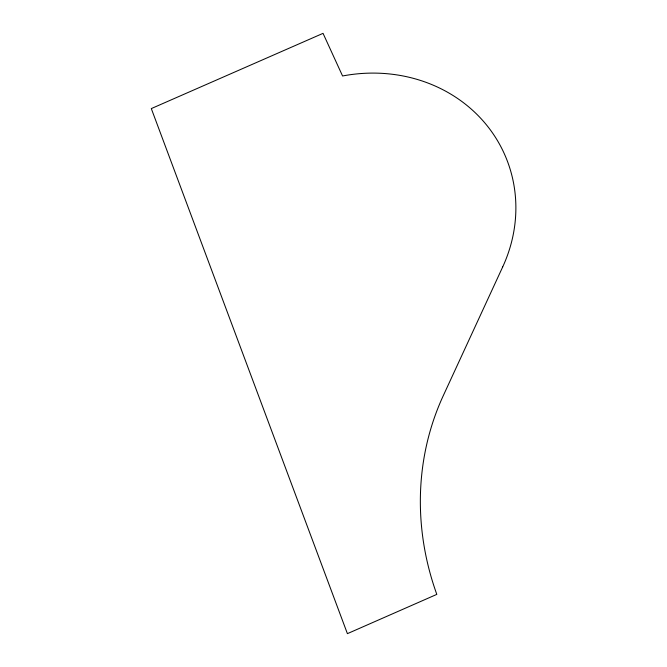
<?xml version="1.0" encoding="UTF-8"?>
<svg xmlns="http://www.w3.org/2000/svg" width="667" height="667" viewBox="0 0 667 667"><rect width="100%" height="100%" fill="white"/><g stroke="black" fill="none" stroke-linecap="round" stroke-linejoin="round"><path stroke-width="1" d="M502.676 266.967L443.247 395.739A279.039 258.262 41.3 0 0 436.81 594.38L347.407 633.65L151.309 108.588L323.045 33.35L342.563 75.98A153.869 141.471 -23 0 1 485.268 123.445A153.869 141.471 -23 0 1 502.676 266.967"/></g></svg>
